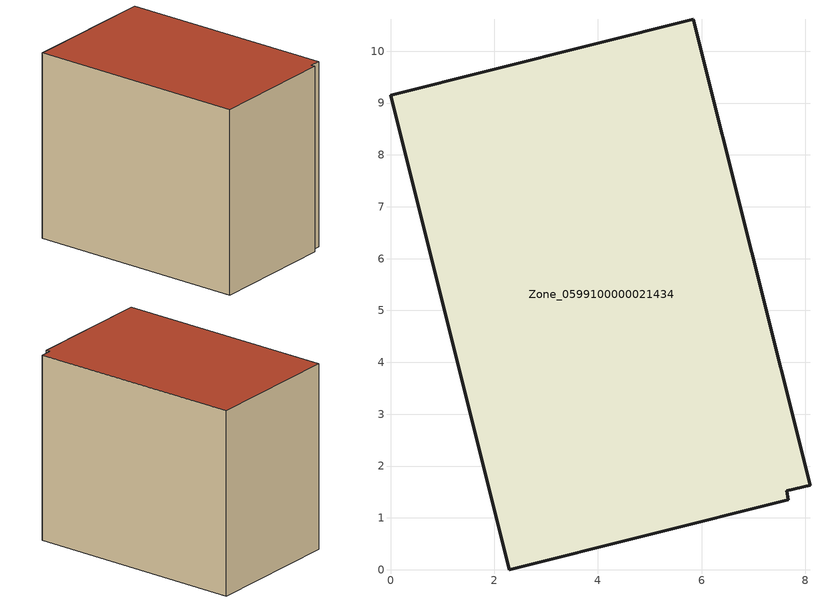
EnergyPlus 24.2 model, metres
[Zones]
Zone_0599100000021434
 floor ground (C_G): 8.09,1.63 7.64,1.53 7.67,1.35 2.29,0 0,9.15 5.84,10.62 z0
 wall outside (C_F): 8.09,1.63 5.84,10.62 0,9.15 2.29,0 7.67,1.35 7.64,1.53 8.09,1.63 z0:8.03
 roof outside (C_R): 7.64,1.53 8.09,1.63 5.84,10.62 0,9.15 2.29,0 7.67,1.35 z8.03
[BUILDING]
Pand.0599100000021434: North Axis=0; Terrain=City; Loads Convergence Tolerance Value=0.04; Temperature Convergence Tolerance Value=0.4; Solar Distribution=FullExterior; Maximum Number of Warmup Days=25; Minimum Number of Warmup Days=1
[Site:Location]
Rotterdam.The.Hague.AP_ZH_NLD Design_Conditions: Latitude=51.96; Longitude=4.45; Time Zone=1; Elevation=-4.5
[SITE:GROUNDTEMPERATURE:BUILDINGSURFACE]
18, 18, 18, 18, 18, 18, 18, 18, 18, 18, 18, 18
[MATERIAL] Thermal Absorptance=0.9; Solar Absorptance=0.7; Visible Absorptance=0.7
Name | Roughness | Thickness | Conductivity | Density | Specific Heat
G.TI.1965-1974 | MediumSmooth | 0.15 | 0.882353 | 540 | 1210
F.TI.1965-1974 | Rough | 0.3 | 0.697674 | 1920 | 840
R.TI.1965-1974 | MediumRough | 0.2 | 0.232558 | 1500 | 1000
[CONSTRUCTION]
C_G: G.TI.1965-1974
C_F: F.TI.1965-1974
C_R: R.TI.1965-1974
[ZONE]
Zone_0599100000021434: Type=1; Multiplier=1; Ceiling Height=Autocalculate; Volume=Autocalculate; Floor Area=autocalculate; Part of Total Floor Area=Yes
[ZONEINFILTRATION:DESIGNFLOWRATE]
Infil_Zone_0599100000021434: Zone or ZoneList or Space or SpaceList=Zone_0599100000021434; Schedule=AlwaysOn; Design Flow Rate Calculation Method=Flow/Area; Flow Rate per Floor Area=0.003; Constant Term Coefficient=1; Temperature Term Coefficient=0; Velocity Term Coefficient=0; Velocity Squared Term Coefficient=0
[HVACTEMPLATE:ZONE:IDEALLOADSAIRSYSTEM]
Zone_0599100000021434: Maximum Heating Supply Air Temperature=50; Minimum Cooling Supply Air Temperature=13; Maximum Heating Supply Air Humidity Ratio=0.0156; Minimum Cooling Supply Air Humidity Ratio=0.0077; Heating Limit=NoLimit; Cooling Limit=NoLimit; Dehumidification Control Type=ConstantSensibleHeatRatio; Cooling Sensible Heat Ratio=0.7; Dehumidification Setpoint=60; Humidification Control Type=None; Humidification Setpoint=30; Outdoor Air Method=None; Outdoor Air Flow Rate per Person=0.00944; Outdoor Air Flow Rate per Zone Floor Area=0; Outdoor Air Flow Rate per Zone=0; Demand Controlled Ventilation Type=None; Outdoor Air Economizer Type=NoEconomizer; Heat Recovery Type=None; Sensible Heat Recovery Effectiveness=0.7; Latent Heat Recovery Effectiveness=0.65
[ZONECONTROL:THERMOSTAT]
ThermostatControl_Zone_0599100000021434: Zone or ZoneList=Zone_0599100000021434; Control Type Schedule=DualSetpointControlType; Control 1=Thermostat_Zone_0599100000021434; Temperature Difference Between Cutout And Setpoint=0
[THERMOSTATSETPOINT:DUALSETPOINT]
Thermostat_Zone_0599100000021434: Heating Setpoint Temperature Schedule=HeatingSetpoint_Zone_0599100000021434; Cooling Setpoint Temperature Schedule=CoolingSetpoint_Zone_0599100000021434
[SCHEDULE:COMPACT]
HeatingSetpoint_Zone_0599100000021434: Through: 12/31, For: AllDays, Until: 24:00, 21
CoolingSetpoint_Zone_0599100000021434: Through: 12/31, For: AllDays, Until: 24:00, 24
DualSetpointControlType: Through: 12/31, For: AllDays, Until: 24:00, 4
AlwaysOn: Through: 12/31, For: AllDays, Until: 24:00, 1
